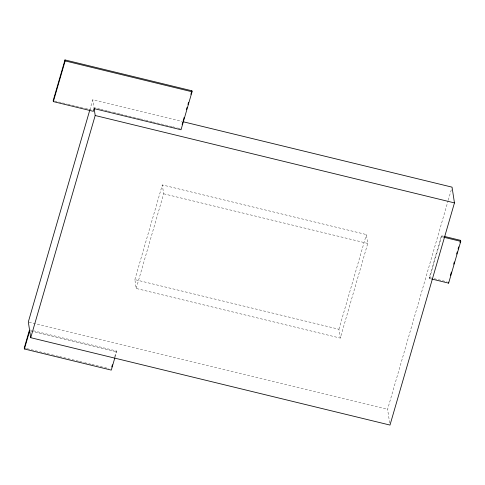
<?xml version="1.0" encoding="UTF-8"?>
<svg xmlns="http://www.w3.org/2000/svg" width="485" height="485" viewBox="0 0 485 485"><rect width="100%" height="100%" fill="white"/><g stroke="black" fill="none" stroke-linecap="round" stroke-linejoin="round"><path stroke-width="0.36" stroke-dasharray="2.42 1.82" d="M89.834 109.925L92.78 99.764L182.602 121.608M134.848 279.602L162.317 184.924L366.387 234.564L367.745 243.421L340.276 338.093L136.2 288.46L134.848 279.602L338.918 329.236L340.276 338.093M114.721 356.766L116.412 350.946L32.471 330.527M115.084 357.021L116.564 351.934L116.412 350.946M136.2 288.46L163.669 193.782L162.317 184.924M338.918 329.236L366.387 234.564M389.667 422.926L387.588 409.328L448.049 200.942M448.261 200.22L451.838 187.877M430.898 278.82L429.48 278.475L429.328 277.493L441.447 235.716L443.575 236.231M429.48 278.475L441.599 236.698L441.447 235.716M99.88 109.07L93.987 107.634L92.78 99.764M100.613 109.246L107.24 110.859M107.979 111.041L112.399 112.114M113.132 112.296L119.759 113.902M120.498 114.084L132.278 116.952M133.011 117.127L139.644 118.74M140.377 118.922L144.797 119.995M145.53 120.171L152.157 121.783M152.896 121.965L164.676 124.827M165.415 125.009L172.042 126.621M172.775 126.797L177.195 127.876M177.928 128.052L180.141 128.592M54.641 100.971L61.916 102.741M62.644 102.917L67.009 103.978M67.736 104.154L79.376 106.985M80.104 107.167L84.469 108.228M85.196 108.404L91.016 109.822M441.599 236.698L443.017 237.044M163.669 193.782L367.745 243.421M429.328 277.493L431.456 278.008M434.293 278.699L447.061 281.803M29.058 322.119L387.588 409.328M30.258 329.994L31.731 330.352M31.149 331.158L116.564 351.934M24.25 347.987L26.457 348.527M27.196 348.703L38.976 351.57M39.715 351.752L46.342 353.359M47.075 353.541L51.495 354.614M52.228 354.796L58.855 356.408M59.594 356.584L71.374 359.452M72.113 359.627L78.74 361.24M79.473 361.422L83.893 362.495M84.632 362.677L91.259 364.29M91.992 364.465L103.772 367.333M104.511 367.509L108.931 368.588"/><path stroke-width="0.73" d="M64.99 59.928L53.186 100.619L53.338 101.601L93.35 111.332L94.138 108.622L181.026 129.756L192.048 91.78L191.896 90.792L64.99 59.928L65.142 60.91L53.338 101.601M89.622 110.653L28.318 321.937L29.524 329.812L24.25 347.987L24.402 348.976L111.289 370.11L114.872 357.748M24.402 348.976L29.676 330.794L30.731 337.687L389.995 425.072L454.463 202.9L452.05 187.149L183.336 121.79M30.731 337.687L95.193 115.509L94.138 108.622M111.768 366.939L112.405 364.762M182.124 124.469L182.748 122.323M183.16 120.886L184.203 117.303M186.489 109.422L187.113 107.276M187.944 104.408L188.568 102.256M190.854 94.375L191.896 90.792M450.359 275.668L451.402 272.067M453.705 264.143L454.33 261.985M456.627 254.061L457.258 251.897M458.089 249.017L458.719 246.853M459.974 242.536L460.598 240.372L444.284 236.407M431.608 278.996L448.631 283.137L460.75 241.36L460.598 240.372M65.142 60.91L192.048 91.78M95.193 115.509L454.463 202.9M443.726 237.22L460.75 241.36M448.479 282.149L448.631 283.137"/></g></svg>
